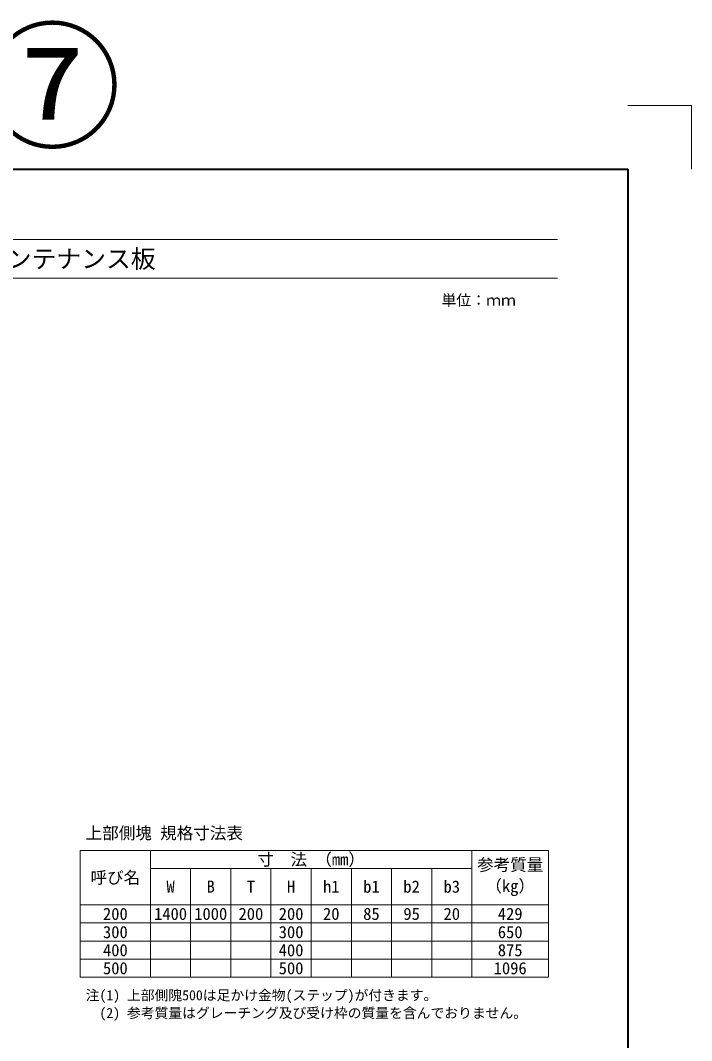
# Model space of a CAD drawing. Units: millimetres at full size, sheet at 1:30; details may follow other scales. Extents: x 19038 to 49388, y -43687 to -27642.
# Drawn here: x 32638 to 35788, y -39164 to -34378 of the extents above; entities that cross this region are included whole.
import ezdxf
from ezdxf.enums import TextEntityAlignment as Align

# ---------------------------------------------------------------- set-up
doc = ezdxf.new("R2010")
doc.units = ezdxf.units.MM
doc.header["$LTSCALE"] = 30
for name, color, linetype, lineweight in [('Defpoints_3', 7, 'Continuous', 13), ('図枠', 7, 'Continuous', 5), ('寸法表', 7, 'Continuous', 13)]:
    doc.layers.add(name, color=color, linetype=linetype, lineweight=lineweight)
doc.layers.add('文字', color=7, linetype='Continuous')
doc.layers.add('補助線', color=1, linetype='Continuous')
doc.styles.add('ＭＳ ゴシック', font='')
doc.styles.get('ＭＳ ゴシック').set_extended_font_data('MS Gothic')

msp = doc.modelspace()

# ---------------------------------------------------------------- linework, layer by layer
at = {"layer": 'Defpoints_3'}
for p, q in [((35487.99, -34776.71), (35787.99, -34776.71)), ((35787.99, -34776.71), (35787.99, -35076.71))]:
    msp.add_line(p, q, dxfattribs=at)
at = {"layer": 'Defpoints_3', "color": 8, "lineweight": 0}
for p, q in [((33248.4, -38612.54), (33814.06, -38612.54)), ((34002.62, -38612.54), (34756.83, -38612.54)), ((33248.4, -38697.99), (33814.06, -38697.99)), ((34002.62, -38697.99), (34756.83, -38697.99)), ((33248.4, -38782.49), (33814.06, -38782.49)), ((34002.62, -38782.49), (34756.83, -38782.49))]:
    msp.add_line(p, q, dxfattribs=at)
at = {"layer": '図枠', "lineweight": 40}
for p, q in [((30087.99, -35076.71), (35487.99, -35076.71)), ((35487.99, -35076.71), (35487.99, -43386.71))]:
    msp.add_line(p, q, dxfattribs=at)
at = {"layer": '図枠', "lineweight": 13}
for p, q in [((30417.99, -35406.71), (35157.99, -35406.71)), ((30417.99, -35586.71), (35157.99, -35586.71))]:
    msp.add_line(p, q, dxfattribs=at)
at = {"layer": '寸法表'}
for p, q in [((32918.93, -38271.88), (35116.4, -38271.88)), ((32918.93, -38271.88), (32918.93, -38866.99)), ((33248.4, -38271.88), (33248.4, -38866.99)), ((34756.83, -38271.88), (34756.83, -38866.99)), ((35116.4, -38271.88), (35116.4, -38866.99)), ((33248.4, -38356.95), (34756.83, -38356.95)), ((33436.96, -38356.95), (33436.96, -38866.99)), ((33625.51, -38356.95), (33625.51, -38866.99)), ((33814.06, -38356.95), (33814.06, -38866.99)), ((34002.62, -38356.95), (34002.62, -38866.99)), ((34191.17, -38356.95), (34191.17, -38866.99)), ((34379.72, -38356.95), (34379.72, -38866.99)), ((34568.28, -38356.95), (34568.28, -38866.99)), ((32918.93, -38527.09), (35116.4, -38527.09)), ((32918.93, -38612.54), (33248.4, -38612.54)), ((33814.06, -38612.54), (34002.62, -38612.54)), ((34756.83, -38612.54), (35116.4, -38612.54)), ((32918.93, -38697.99), (33248.4, -38697.99)), ((33814.06, -38697.99), (34002.62, -38697.99)), ((34756.83, -38697.99), (35116.4, -38697.99)), ((32918.93, -38782.49), (33248.4, -38782.49)), ((33814.06, -38782.49), (34002.62, -38782.49)), ((34756.83, -38782.49), (35116.4, -38782.49)), ((32918.93, -38866.99), (35116.4, -38866.99))]:
    msp.add_line(p, q, dxfattribs=at)

# ---------------------------------------------------------------- texts
at = {"layer": '図枠', "style": 'ＭＳ ゴシック'}
msp.add_text('\u3000ＴＹＳ大型浸透桝 1000\u3000上部側塊・メンテナンス板', height=85.45, dxfattribs=at).set_placement((30417.99, -35496.71), align=Align.MIDDLE_LEFT)
msp.add_text('単位：ｍｍ', height=51.27, dxfattribs=at).set_placement((34788.59, -35690.71), align=Align.MIDDLE_CENTER)
at = {"layer": '寸法表', "style": 'ＭＳ ゴシック'}
for s, p in [('寸\u3000法 （mm）', (34002.62, -38314.41)), ('呼び名', (33083.67, -38399.49)), ('W', (33342.68, -38442.02)), ('B', (33531.23, -38442.02)), ('T', (33719.79, -38442.02)), ('H', (33908.34, -38442.02)), ('h1', (34096.89, -38442.02)), ('b1', (34285.45, -38442.02)), ('b2', (34474, -38442.02)), ('b3', (34662.55, -38442.02)), ('200', (33083.67, -38569.82)), ('1400', (33342.68, -38569.82)), ('1000', (33531.23, -38569.82)), ('200', (33719.79, -38569.82)), ('200', (33908.34, -38569.82)), ('20', (34096.89, -38569.82)), ('85', (34285.45, -38569.82)), ('95', (34474, -38569.82)), ('20', (34662.55, -38569.82)), ('429', (34936.62, -38569.82)), ('300', (33083.67, -38655.27)), ('300', (33908.34, -38655.27)), ('650', (34936.62, -38655.27)), ('400', (33083.67, -38740.24)), ('400', (33908.34, -38740.24)), ('875', (34936.62, -38740.24)), ('500', (33083.67, -38824.74)), ('500', (33908.34, -38824.74)), ('1096', (34936.62, -38824.74))]:
    msp.add_text(s, height=56.96, dxfattribs=at).set_placement(p, align=Align.MIDDLE_CENTER)
for s, p in [('参考質量', (34781.22, -38310.64)), ('（kg）', (34820.07, -38410.64))]:
    msp.add_text(s, height=56.96, dxfattribs=at).set_placement(p, align=Align.TOP_LEFT)
at = {"layer": '文字', "style": 'ＭＳ ゴシック'}
for s, height, p in [('上部側塊 規格寸法表', 56.96, (32944.21, -38162.35)), ('注(1) 上部側隗500は足かけ金物(ステップ)が付きます。', 47.47, (32944.21, -38927.87)), ('\u3000(2) 参考質量はグレーチング及び受け枠の質量を含んでおりません。', 47.47, (32944.21, -39011.2))]:
    msp.add_text(s, height=height, dxfattribs=at).set_placement(p, align=Align.TOP_LEFT)
at = {"layer": '補助線', "style": 'ＭＳ ゴシック'}
msp.add_text('⑦', height=474.7, dxfattribs=at).set_placement((32787.99, -35068.22), align=Align.BOTTOM_CENTER)

doc.saveas('drawing.dxf')
